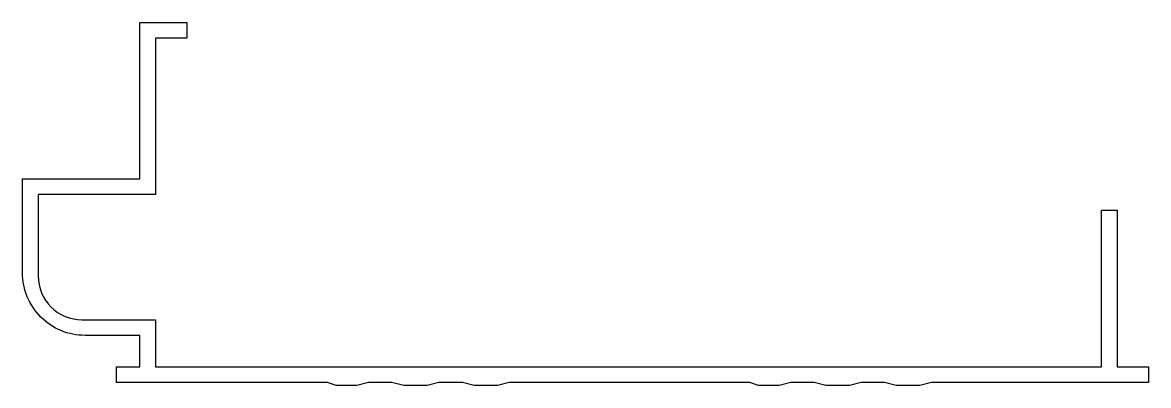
# Model space of a CAD drawing. Extents: x 350.3 to 422.3, y 208.1 to 231.3.
import ezdxf

# ---------------------------------------------------------------- set-up
doc = ezdxf.new("R2010")
doc.units = 0
doc.layers.get('0').update_dxf_attribs({"linetype": 'CONTINUOUS'})

msp = doc.modelspace()

# ---------------------------------------------------------------- linework, layer by layer
at = {"color": 7}
msp.add_lwpolyline([(350.339, 220.261), (350.339, 221.261), (357.839, 221.261), (357.839, 231.261), (360.839, 231.261), (360.839, 230.261), (358.839, 230.261), (358.839, 220.261), (351.339, 220.261), (351.339, 215.061, 0.414214), (354.139, 212.261), (358.839, 212.261), (358.839, 209.261), (419.339, 209.261), (419.339, 219.261), (420.339, 219.261), (420.339, 209.261), (422.339, 209.261), (422.339, 208.261), (410.339, 208.261), (408.464, 208.261), (407.714, 208.061), (406.214, 208.061), (405.464, 208.261), (403.964, 208.261), (403.214, 208.061), (401.714, 208.061), (400.964, 208.261), (399.464, 208.261), (398.714, 208.061), (397.401, 208.061), (396.839, 208.261), (383.339, 208.261), (381.464, 208.261), (380.714, 208.061), (379.214, 208.061), (378.464, 208.261), (376.964, 208.261), (376.214, 208.061), (374.714, 208.061), (373.964, 208.261), (372.464, 208.261), (371.714, 208.061), (370.401, 208.061), (369.839, 208.261), (356.339, 208.261), (356.339, 209.261), (357.839, 209.261), (357.839, 211.261), (354.339, 211.261, -0.414214), (350.339, 215.261)], format="xyb", close=True, dxfattribs=at)

doc.saveas('drawing.dxf')
